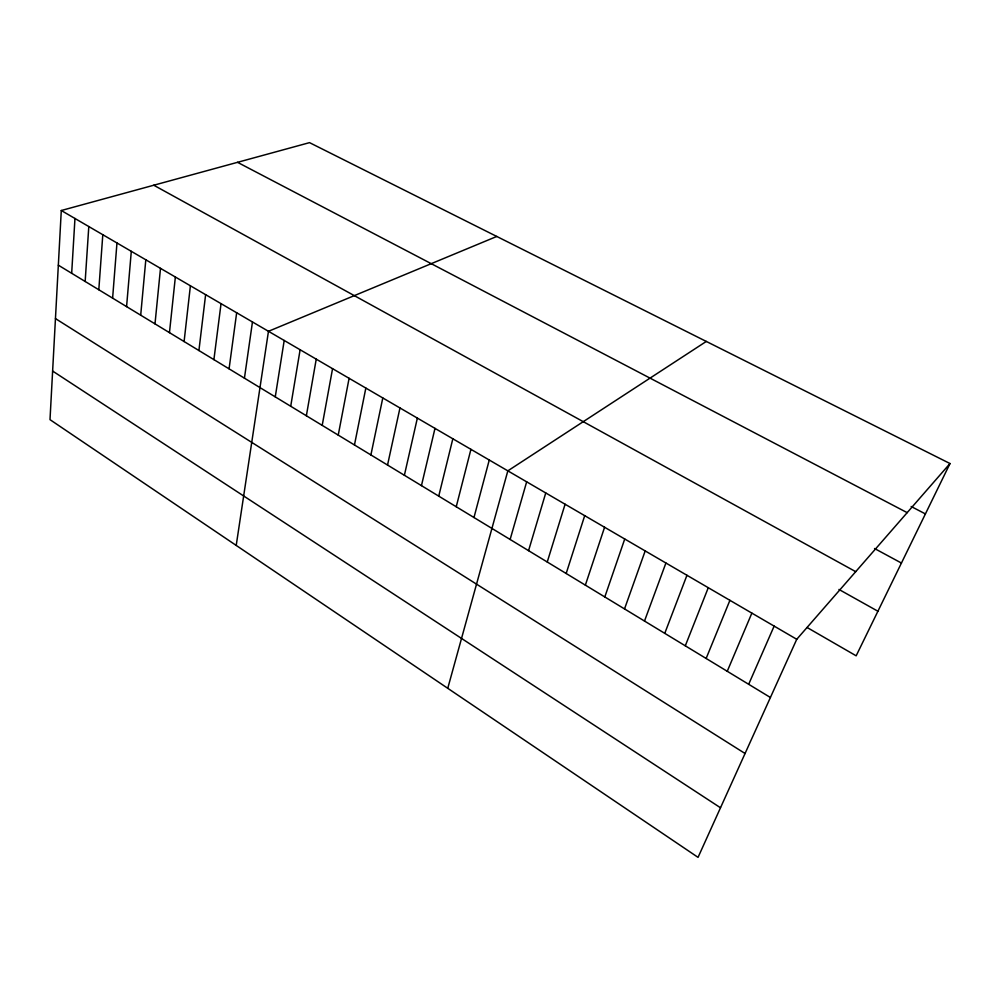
<?xml version="1.0" encoding="UTF-8"?>
<svg xmlns="http://www.w3.org/2000/svg" width="1000" height="1000" viewBox="0 0 1000 1000"><rect width="100%" height="100%" fill="white"/><g stroke="black" fill="none" stroke-linecap="round" stroke-linejoin="round"><path stroke-width="1.5" d="M61.288 210.512L50 419.65L698.05 857.362L796.75 639.288L950 463.537L309.525 142.637L61.288 210.512L796.75 639.288M71.675 273.288L74.963 218.475M85.162 281.475L88.8 226.55M98.812 289.762L102.8 234.713M112.613 298.137L116.962 242.975M126.575 306.613L131.3 251.325M140.7 315.188L145.812 259.788M155 323.875L160.5 268.35M169.462 332.65L175.362 277.013M184.1 341.538L190.4 285.775M198.912 350.525L205.625 294.662M213.9 359.625L221.05 303.65M229.075 368.837L236.663 312.75M244.438 378.162L252.463 321.962M236.213 545.425L268.463 331.3L496.775 236.45M275.262 396.875L284.2 340.462M290.712 406.262L300.113 349.75M306.363 415.763L316.238 359.15M322.2 425.375L332.562 368.663M338.237 435.112L349.1 378.3M354.462 444.963L365.838 388.062M370.9 454.938L382.788 397.95M387.537 465.05L399.963 407.962M404.387 475.275L417.362 418.1M421.45 485.637L434.988 428.375M438.738 496.125L452.837 438.787M456.238 506.75L470.925 449.338M473.975 517.513L489.263 460.025M447.75 688.3L507.837 470.85L706.312 341.438M510.125 539.462L526.663 481.825M528.562 550.662L545.75 492.95M547.25 562L565.087 504.225M566.175 573.488L584.7 515.662M585.363 585.138L604.587 527.25M604.812 596.95L624.738 539.012M624.525 608.913L645.188 550.925M644.5 621.05L665.913 563.013M664.762 633.337L686.95 575.275M685.3 645.812L708.275 587.712M706.137 658.462L729.912 600.325M727.25 671.287L751.862 613.125M748.675 684.287L774.137 626.112M950 463.537L856.162 655.812L807.175 627.537M911.162 506.5L925.413 513.925M237.525 162.325L907.175 512.65M874.525 548.513L901.438 563.05M153.763 185.225L855.713 571.663M838.962 589.45L877.913 611.237M58.338 265.188L770.413 697.487M55.45 318.587L745.062 753.5M52.625 371.05L720.5 807.763"/></g></svg>
